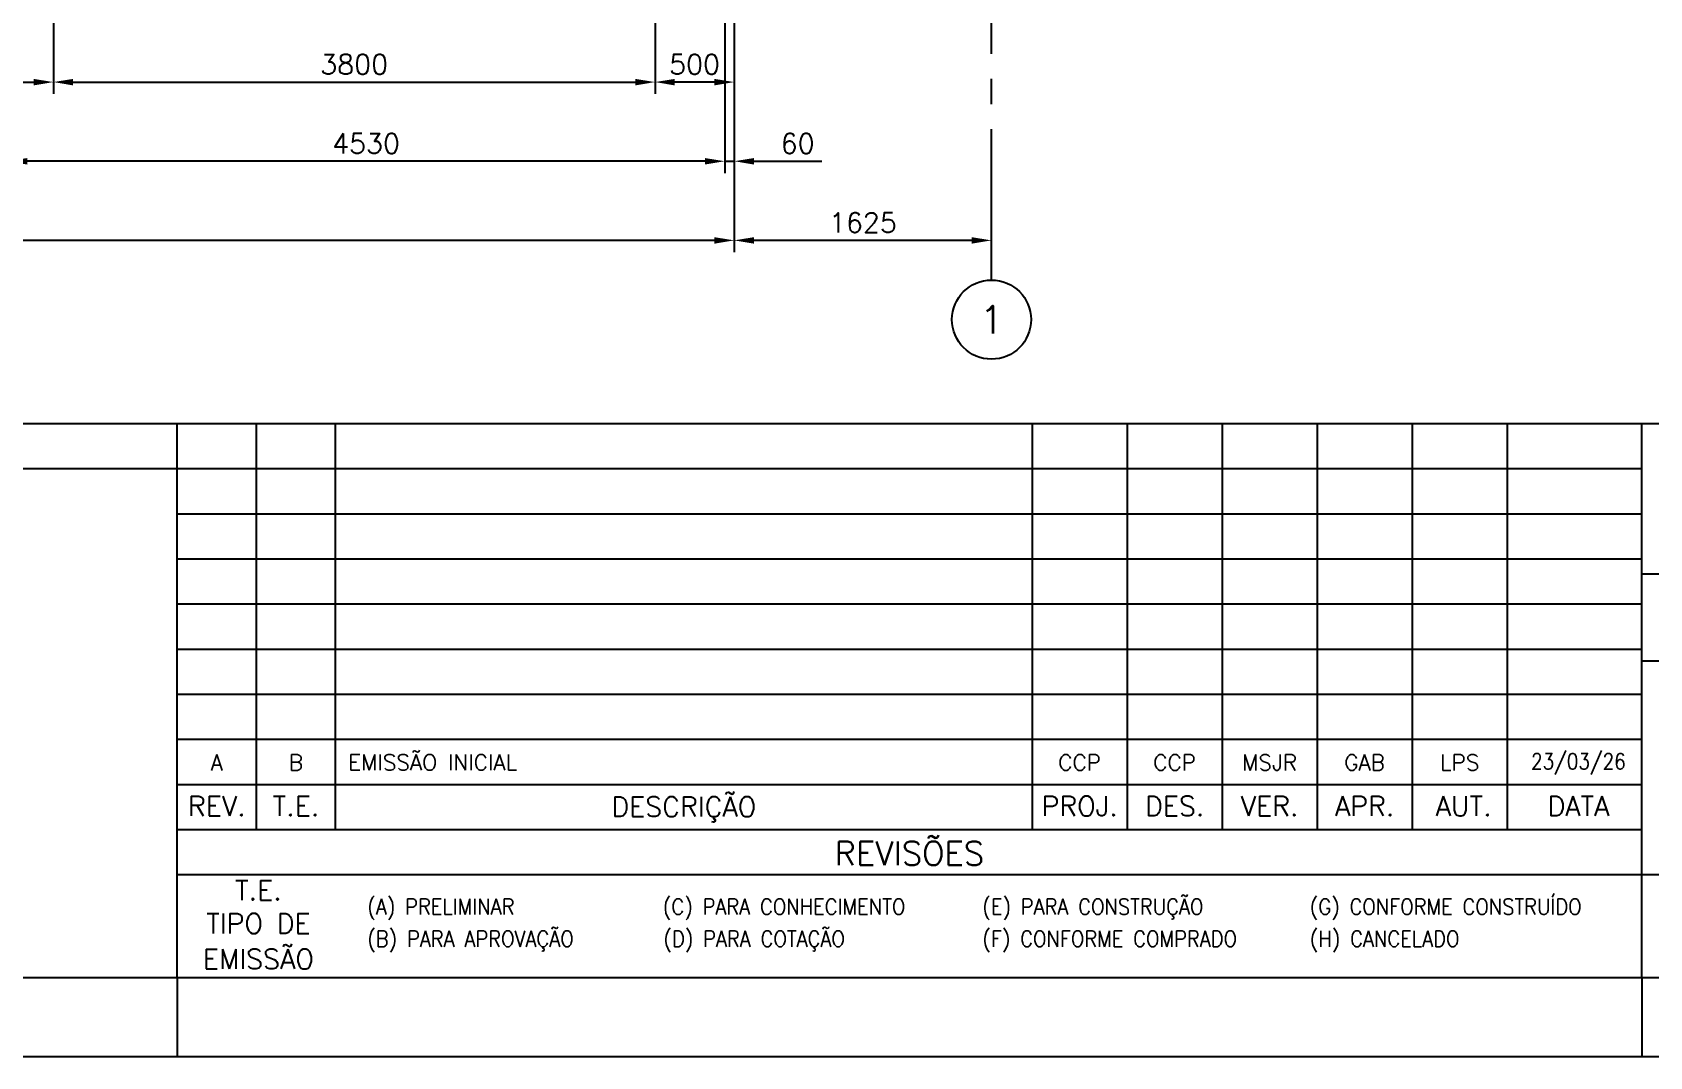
# Model space of a CAD drawing. Header units: millimetres. Extents: x 0 to 42050, y 0 to 29700.
# Drawn here: x 22635 to 32850, y 0 to 6471 of the extents above; entities that cross this region are included whole.
import ezdxf
from ezdxf.enums import TextEntityAlignment as Align

# ---------------------------------------------------------------- set-up
doc = ezdxf.new("R2010")
doc.units = ezdxf.units.MM
doc.header["$LTSCALE"] = 50
doc.linetypes.add('CENTER2', pattern=[28.575, 19.05, -3.175, 3.175, -3.175])
for name, color, linetype in [('FRL2', 2, 'Continuous'), ('FRL3', 3, 'Continuous'), ('FRL4', 4, 'Continuous'), ('FRL5', 5, 'Continuous'), ('FRL6', 8, 'Continuous'), ('FRL7', 7, 'Continuous'), ('FRR100', 4, 'Continuous'), ('FRR120', 5, 'Continuous'), ('FRR140', 5, 'Continuous'), ('FRR175', 1, 'Continuous'), ('FRR80', 3, 'Continuous'), ('TC1', 8, 'CENTER2'), ('TDM', 2, 'Continuous'), ('TL3', 3, 'Continuous'), ('TR140', 4, 'Continuous')]:
    doc.layers.add(name, color=color, linetype=linetype)
doc.styles.add('R100', font='simplex.shx', dxfattribs={"height": 25})
doc.styles.add('R120', font='simplex.shx', dxfattribs={"height": 30})
doc.styles.add('R140', font='simplex.shx', dxfattribs={"height": 35})
doc.styles.add('R80', font='simplex.shx', dxfattribs={"height": 20})
doc.styles.add('TR100', font='simplex.shx')
doc.styles.add('TR140', font='simplex.shx', dxfattribs={"height": 3.5})
doc.dimstyles.new('SEG-S-1', dxfattribs={"dimscale": 50, "dimtxt": 2.5, "dimasz": 2.5, "dimexe": 1.5, "dimexo": 1.5, "dimgap": 1, "dimtad": 1, "dimdec": 0, "dimtxsty": 'TR100', "dimcen": 2.5, "dimclrd": 256, "dimclre": 256, "dimclrt": 3, "dimadec": 0, "dimazin": 0, "dimtfac": 1, "dimtdec": 0, "dimtmove": 0, "dimatfit": 3, "dimfxl": 0, "dimarcsym": 0})

# ---------------------------------------------------------------- blocks, each defined once
blk = doc.blocks.new('A1')
at = {"layer": 'FRL2'}
for p, q in [((471, 10), (471, 0)), ((656, 10), (656, 0))]:
    blk.add_line(p, q, dxfattribs=at)
at = {"layer": 'FRL3', "linetype": 'Continuous'}
for p, q in [((481, 28.7), (481, 80)), ((491, 28.7), (491, 80)), ((579, 80), (579, 28.7)), ((591, 80), (591, 28.7)), ((603, 80), (603, 28.7)), ((615, 80), (615, 28.7)), ((627, 80), (627, 28.7)), ((639, 80), (639, 28.7))]:
    blk.add_line(p, q, dxfattribs=at)
at = {"layer": 'FRL4', "linetype": 'Continuous'}
for p, q in [((25, 74.3), (471, 74.3)), ((471, 34.4), (656, 34.4)), ((471, 28.7), (656, 28.7)), ((471, 23), (656, 23))]:
    blk.add_line(p, q, dxfattribs=at)
at = {"layer": 'FRL5'}
for p, q in [((25, 80), (831, 80)), ((656, 61), (831, 61)), ((656, 50), (831, 50)), ((656, 23), (831, 23))]:
    blk.add_line(p, q, dxfattribs=at)
at = {"layer": 'FRL5', "linetype": 'Continuous'}
for p, q in [((471, 10), (471, 80)), ((656, 10), (656, 80))]:
    blk.add_line(p, q, dxfattribs=at)
at = {"layer": 'FRL6', "linetype": 'Continuous'}
blk.add_line((25, 10), (831, 10), dxfattribs=at)
at = {"layer": 'FRL7', "linetype": 'Continuous'}
for p, q in [((471, 74.3), (656, 74.3)), ((471, 68.6), (656, 68.6)), ((471, 62.9), (656, 62.9)), ((471, 57.2), (656, 57.2)), ((471, 51.5), (656, 51.5)), ((471, 45.8), (656, 45.8)), ((471, 40.1), (656, 40.1)), ((0, 0), (841, 0))]:
    blk.add_line(p, q, dxfattribs=at)
at = {"layer": 'FRR100', "style": 'R100'}
for s, p in [('REV.', (476, 31.66)), ('T.E.', (486, 31.66)), ('DESCRIÇÃO', (535, 31.55)), ('PROJ.', (585, 31.66)), ('DES.', (597, 31.66)), ('VER.', (609, 31.66)), ('APR.', (621, 31.66)), ('AUT.', (633.5, 31.66)), ('DATA', (648, 31.66)), ('T.E.', (481.26, 21.02)), ('TIPO DE', (481.26, 16.82)), ('EMISSÃO', (481.26, 12.66))]:
    blk.add_text(s, height=2.5, dxfattribs=at).set_placement(p, align=Align.MIDDLE)
at = {"layer": 'FRR120', "style": 'R120'}
blk.add_text('REVISÕES', height=3, dxfattribs=at).set_placement((563.5, 26.08), align=Align.MIDDLE)
for tag, p in [('FASE_DO_PROJETO', (659, 46.29)), ('ÁREA_E/OU_SUBÁREA', (659, 40.79)), ('TÍTULO_DO_DESENHO', (659, 35.29)), ('SUBTÍTULO_1_DO_DESENHO', (659, 29.79)), ('SUBTÍTULO_2_DO_DESENHO', (659, 24.29))]:
    blk.add_attdef(tag, p, '', height=3, dxfattribs=at)
at = {"layer": 'FRR140', "style": 'R140', "width": 0.91}
for tag, p in [('NÚMERO_DA_CONTRATADA', (687.72, 12.6)), ('NUMERO_VALE', (752.89, 12.6))]:
    blk.add_attdef(tag, p, '', height=3.5, dxfattribs=at)
for tag, p in [('REVISÃO', (823.5, 14.68)), ('ESCALA', (671, 14.35))]:
    blk.add_attdef(tag, text='', height=3.5, dxfattribs=at).set_placement(p, align=Align.MIDDLE)
at = {"layer": 'FRR175', "style": 'R120'}
for tag, p in [('CLASSIFICAÇÃO', (811.83, 67.73)), ('PROJETO', (716.31, 53.59)), ('N_PROJ_SE', (793.5, 53.59)), ('N_CONTRATO', (796.97, 47.3))]:
    blk.add_attdef(tag, text='', height=3, dxfattribs=at).set_placement(p, align=Align.MIDDLE_CENTER)
at = {"layer": 'FRR80', "style": 'R80', "width": 0.9}
for s, p in [('(E) PARA CONSTRUÇÃO', (572.71, 17.95)), ('(G) CONFORME CONSTRUÍDO', (614.08, 17.95)), ('(A) PRELIMINAR', (495.02, 17.95)), ('(C) PARA CONHECIMENTO', (532.36, 17.95)), ('(B) PARA APROVAÇÃO', (495.02, 13.89)), ('(D) PARA COTAÇÃO', (532.43, 13.89)), ('(F) CONFORME COMPRADO', (572.71, 13.89)), ('(H) CANCELADO', (614.08, 13.89))]:
    blk.add_text(s, height=2, dxfattribs=at).set_placement(p)
at = {"layer": 'FRR80', "style": 'R80'}
for tag, p in [('8A_REV', (476, 77.07)), ('EMIS.', (486, 77.07)), ('PROJ.', (585, 77.07)), ('DES.', (597, 77.07)), ('VER.', (609, 77.07)), ('APR.', (621, 77.07)), ('AUT.', (633.01, 77.07)), ('7A_REV', (476, 71.37)), ('EMIS.', (486, 71.37)), ('PROJ.', (585, 71.37)), ('DES.', (597, 71.37)), ('VER.', (609, 71.37)), ('APR.', (621, 71.37)), ('AUT.', (633.01, 71.37)), ('6A_REV', (476, 65.67)), ('EMIS.', (486, 65.67)), ('PROJ.', (585, 65.67)), ('DES.', (597, 65.67)), ('VER.', (609, 65.67)), ('APR.', (621, 65.67)), ('AUT.', (633.01, 65.67)), ('5A_REV', (476, 59.97)), ('EMIS.', (486, 59.97)), ('PROJ.', (585, 59.97)), ('DES.', (597, 59.97)), ('VER.', (609, 59.97)), ('APR.', (621, 59.97)), ('AUT.', (633.01, 59.97)), ('4A_REV', (476, 54.27)), ('EMIS.', (486, 54.27)), ('PROJ.', (585, 54.27)), ('DES.', (597, 54.27)), ('VER.', (609, 54.27)), ('APR.', (621, 54.27)), ('AUT.', (633.01, 54.27)), ('3A_REV', (476, 48.57)), ('EMIS.', (486, 48.57)), ('PROJ.', (585, 48.57)), ('DES.', (597, 48.57)), ('VER.', (609, 48.57)), ('APR.', (621, 48.57)), ('AUT.', (633.01, 48.57)), ('2A_REV', (476, 42.87)), ('EMIS.', (486, 42.87)), ('PROJ.', (585, 42.87)), ('DES.', (597, 42.87)), ('VER.', (609, 42.87)), ('APR.', (621, 42.87)), ('AUT.', (633.01, 42.87)), ('1a_REV', (476, 37.17)), ('EMIS.', (486, 37.17)), ('PROJ.', (585, 37.17)), ('DES.', (597, 37.17)), ('VER.', (609, 37.17)), ('APR.', (621, 37.17)), ('AUT.', (633.01, 37.17))]:
    blk.add_attdef(tag, text='', height=2, dxfattribs=at).set_placement(p, align=Align.MIDDLE)
for p in [(492.61, 76.08), (492.61, 70.38), (492.61, 64.68), (492.61, 58.98), (492.61, 53.28), (492.61, 47.58), (492.61, 41.88), (492.61, 36.18)]:
    blk.add_attdef('DESCRIÇÃO_DA_REVISÃO', p, '', height=2, dxfattribs=at)
at = {"layer": 'FRR80', "style": 'R80', "width": 0.85}
for p in [(648, 77.07), (648, 71.37), (648, 65.67), (648, 59.97), (648, 54.27), (648, 48.57), (648, 42.87), (648, 37.17)]:
    blk.add_attdef('DATA', text='', height=2, dxfattribs=at).set_placement(p, align=Align.MIDDLE)
blk = doc.blocks.new('INDICACAO_EIXO')
at = {"layer": 'TL3'}
blk.add_circle((0, 0), 5, dxfattribs=at)
blk = doc.blocks.new('*D46')
at = {"layer": 'Defpoints', "color": 0}
for p in [(27068, 9346), (27068, 5157), (28693, 5157)]:
    blk.add_point(p, dxfattribs=at)
at = {"layer": 'TDM', "lineweight": -2}
for p, q in [((27068, 9271), (27068, 5082)), ((28568, 5157), (27193, 5157))]:
    blk.add_line(p, q, dxfattribs=at)
at = {"layer": 'TDM'}
for points in [[(27193, 5177), (27193, 5136), (27068, 5157)], [(28568, 5177), (28568, 5136), (28693, 5157)]]:
    blk.add_solid(points, dxfattribs=at)
at = {"layer": 'TDM', "color": 3, "insert": (27881, 5269), "char_height": 125, "attachment_point": 5, "style": 'TR100'}
blk.add_mtext('1625', dxfattribs=at)
blk = doc.blocks.new('*D47')
at = {"layer": 'Defpoints', "color": 0}
for p in [(16551, 9346), (27068, 9346), (16551, 5157)]:
    blk.add_point(p, dxfattribs=at)
at = {"layer": 'TDM', "lineweight": -2}
for p, q in [((16551, 9271), (16551, 5082)), ((27068, 9271), (27068, 5082)), ((26943, 5157), (16676, 5157))]:
    blk.add_line(p, q, dxfattribs=at)
at = {"layer": 'TDM'}
for points in [[(16676, 5177), (16676, 5136), (16551, 5157)], [(26943, 5177), (26943, 5136), (27068, 5157)]]:
    blk.add_solid(points, dxfattribs=at)
at = {"layer": 'TDM', "color": 3, "insert": (21810, 5269), "char_height": 125, "attachment_point": 5, "style": 'TR100'}
blk.add_mtext('10517', dxfattribs=at)
blk = doc.blocks.new('*D59')
at = {"layer": 'Defpoints', "color": 0}
for p in [(18768, 9741), (22768, 9741), (22768, 6157)]:
    blk.add_point(p, dxfattribs=at)
at = {"layer": 'TDM', "lineweight": -2}
for p, q in [((18768, 9666), (18768, 6082)), ((22768, 9666), (22768, 8777)), ((22768, 8428), (22768, 6082)), ((18893, 6157), (22643, 6157))]:
    blk.add_line(p, q, dxfattribs=at)
at = {"layer": 'TDM'}
for points in [[(18893, 6177), (18893, 6136), (18768, 6157)], [(22643, 6177), (22643, 6136), (22768, 6157)]]:
    blk.add_solid(points, dxfattribs=at)
at = {"layer": 'TDM', "color": 3, "insert": (20768, 6269), "char_height": 125, "attachment_point": 5, "style": 'TR100'}
blk.add_mtext('4000', dxfattribs=at)
blk = doc.blocks.new('*D60')
at = {"layer": 'Defpoints', "color": 0}
for p in [(22768, 9741), (26568, 9741), (26568, 6157)]:
    blk.add_point(p, dxfattribs=at)
at = {"layer": 'TDM', "lineweight": -2}
for p, q in [((22768, 9666), (22768, 8777)), ((26568, 9666), (26568, 6082)), ((22768, 8428), (22768, 6082)), ((22893, 6157), (26443, 6157))]:
    blk.add_line(p, q, dxfattribs=at)
at = {"layer": 'TDM'}
for points in [[(22893, 6177), (22893, 6136), (22768, 6157)], [(26443, 6177), (26443, 6136), (26568, 6157)]]:
    blk.add_solid(points, dxfattribs=at)
at = {"layer": 'TDM', "color": 3, "insert": (24668, 6269), "char_height": 125, "attachment_point": 5, "style": 'TR100'}
blk.add_mtext('3800', dxfattribs=at)
blk = doc.blocks.new('*D51')
at = {"layer": 'Defpoints', "color": 0}
for p in [(26568, 9741), (27068, 9346), (26568, 6157)]:
    blk.add_point(p, dxfattribs=at)
at = {"layer": 'TDM', "lineweight": -2}
for p, q in [((26568, 9666), (26568, 6082)), ((27068, 9271), (27068, 6082)), ((26943, 6157), (26693, 6157))]:
    blk.add_line(p, q, dxfattribs=at)
at = {"layer": 'TDM'}
for points in [[(26693, 6177), (26693, 6136), (26568, 6157)], [(26943, 6177), (26943, 6136), (27068, 6157)]]:
    blk.add_solid(points, dxfattribs=at)
at = {"layer": 'TDM', "color": 3, "insert": (26818, 6269), "char_height": 125, "attachment_point": 5, "style": 'TR100'}
blk.add_mtext('500', dxfattribs=at)
blk = doc.blocks.new('*D52')
at = {"layer": 'Defpoints', "color": 0}
for p in [(27008, 9383), (27068, 9346), (27068, 5657)]:
    blk.add_point(p, dxfattribs=at)
at = {"layer": 'TDM', "lineweight": -2}
for p, q in [((27008, 9308), (27008, 5582)), ((27068, 9271), (27068, 5582)), ((26883, 5657), (26758, 5657)), ((27008, 5657), (27068, 5657)), ((27193, 5657), (27621, 5657))]:
    blk.add_line(p, q, dxfattribs=at)
at = {"layer": 'TDM'}
for points in [[(26883, 5677), (26883, 5636), (27008, 5657)], [(27193, 5677), (27193, 5636), (27068, 5657)]]:
    blk.add_solid(points, dxfattribs=at)
at = {"layer": 'TDM', "color": 3, "insert": (27469, 5769), "char_height": 125, "attachment_point": 5, "style": 'TR100'}
blk.add_mtext('60', dxfattribs=at)
blk = doc.blocks.new('*D61')
at = {"layer": 'Defpoints', "color": 0}
for p in [(22478, 9383), (27008, 9383), (22478, 5657)]:
    blk.add_point(p, dxfattribs=at)
at = {"layer": 'TDM', "lineweight": -2}
for p, q in [((22478, 9308), (22478, 8777)), ((27008, 9308), (27008, 5582)), ((22478, 8428), (22478, 5582)), ((26883, 5657), (22603, 5657))]:
    blk.add_line(p, q, dxfattribs=at)
at = {"layer": 'TDM'}
for points in [[(22603, 5677), (22603, 5636), (22478, 5657)], [(26883, 5677), (26883, 5636), (27008, 5657)]]:
    blk.add_solid(points, dxfattribs=at)
at = {"layer": 'TDM', "color": 3, "insert": (24743, 5769), "char_height": 125, "attachment_point": 5, "style": 'TR100'}
blk.add_mtext('4530', dxfattribs=at)

msp = doc.modelspace()

# ---------------------------------------------------------------- linework, layer by layer
at = {"layer": 'TC1'}
msp.add_line((28693.29, 4906.57), (28693.29, 18456.57), dxfattribs=at)

# ---------------------------------------------------------------- block references
ref = msp.add_blockref('A1', (0, 0), dxfattribs=dict(xscale=50, yscale=50, zscale=50))
ref.add_attrib('1a_REV', 'A', dxfattribs={"layer": 'FRR80', "height": 100, "style": 'R80'}).set_placement((23800, 1858.39), align=Align.MIDDLE)
ref.add_attrib('EMIS.', 'B', dxfattribs={"layer": 'FRR80', "height": 100, "style": 'R80'}).set_placement((24300, 1858.39), align=Align.MIDDLE)
ref.add_attrib('DESCRIÇÃO_DA_REVISÃO', 'EMISSÃO INICIAL', (24630.28, 1809.08), dxfattribs={"layer": 'FRR80', "height": 100, "style": 'R80'})
ref.add_attrib('PROJ.', 'CCP', dxfattribs={"layer": 'FRR80', "height": 100, "style": 'R80'}).set_placement((29250, 1858.39), align=Align.MIDDLE)
ref.add_attrib('DES.', 'CCP', dxfattribs={"layer": 'FRR80', "height": 100, "style": 'R80'}).set_placement((29850, 1858.39), align=Align.MIDDLE)
ref.add_attrib('VER.', 'MSJR', dxfattribs={"layer": 'FRR80', "height": 100, "style": 'R80'}).set_placement((30450, 1858.39), align=Align.MIDDLE)
ref.add_attrib('APR.', 'GAB', dxfattribs={"layer": 'FRR80', "height": 100, "style": 'R80'}).set_placement((31050, 1858.39), align=Align.MIDDLE)
ref.add_attrib('AUT.', 'LPS', dxfattribs={"layer": 'FRR80', "height": 100, "style": 'R80'}).set_placement((31650.63, 1858.39), align=Align.MIDDLE)
ref.add_attrib('DATA', '23/03/26', dxfattribs={"layer": 'FRR80', "height": 100, "style": 'R80', "width": 0.85}).set_placement((32400, 1858.39), align=Align.MIDDLE)
ref = msp.add_blockref('INDICACAO_EIXO', (28693.29, 4656.57), dxfattribs=dict(xscale=50, yscale=50, zscale=50))
ref.add_attrib('EIXO', '1', dxfattribs={"layer": 'TR140', "height": 175, "style": 'TR140'}).set_placement((28693.29, 4656.57), align=Align.MIDDLE_CENTER)

# ---------------------------------------------------------------- dimensions: what is measured, and where the dimension line sits
at = {"layer": 'TDM'}
for base, p1, p2, picture, middle in [((22768.29, 6156.57), (18768.29, 9740.78), (22768.29, 9740.78), '*D59', (20768.29, 6269.07)), ((26568.29, 6156.57), (22768.29, 9740.78), (26568.29, 9740.78), '*D60', (24668.29, 6269.07)), ((26568.29, 6156.57), (27068.29, 9345.96), (26568.29, 9740.78), '*D51', (26818.29, 6269.07)), ((16551.29, 5156.57), (27068.29, 9345.96), (16551.29, 9345.96), '*D47', (21809.79, 5269.07)), ((22478.29, 5656.57), (27008.29, 9382.52), (22478.29, 9382.52), '*D61', (24743.29, 5769.07)), ((27068.29, 5656.57), (27008.29, 9382.52), (27068.29, 9345.96), '*D52', (27469.48, 5769.07)), ((27068.29, 5156.57), (28693.29, 5156.57), (27068.29, 9345.96), '*D46', (27880.79, 5269.07))]:
    dim = msp.add_linear_dim(base=base, p1=p1, p2=p2, dimstyle='SEG-S-1', dxfattribs=at)
    dim.commit()
    dim.dimension.update_dxf_attribs({"geometry": picture, "text_midpoint": middle})

doc.saveas('drawing.dxf')
